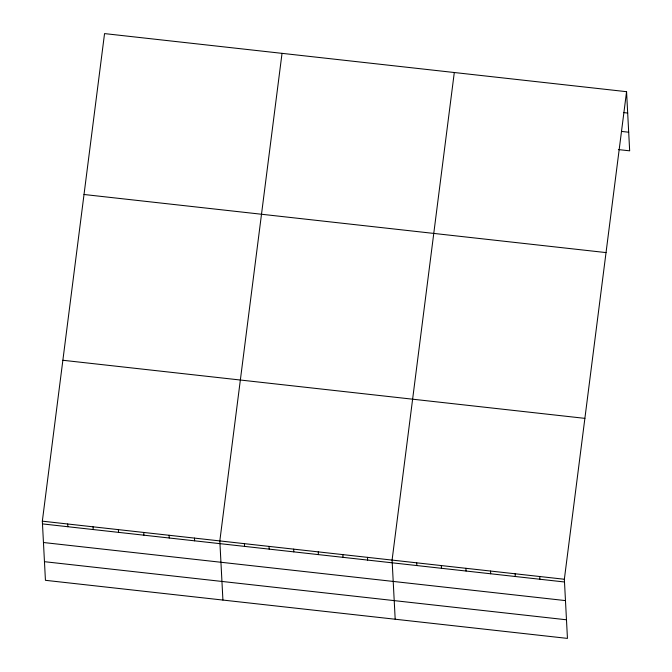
<?xml version="1.0" encoding="UTF-8"?>
<svg xmlns="http://www.w3.org/2000/svg" width="672" height="672" viewBox="0 0 672 672"><rect width="100%" height="100%" fill="white"/><g stroke="black" fill="none" stroke-linecap="round" stroke-linejoin="round"><path stroke-width="1.01" d="M626.564 91.686L564.354 579.256L567.454 638.4L45.436 580.314L42.336 521.17L104.546 33.6L626.564 91.686L629.664 150.83L618.383 149.579M282.03 53.348L219.82 540.918L222.919 600.062M454.297 72.517L392.087 560.087L395.186 619.231M623.582 112.577L627.682 113.039M621.508 131.418L628.69 132.216M84.017 194.494L606.035 252.588M62.866 360.268L584.884 418.362M42.336 521.17L564.354 579.256M42.479 523.9L564.497 581.986M43.453 542.514L565.471 600.6M44.461 561.691L566.479 619.786M539.742 576.517L539.885 579.247M515.138 573.779L515.281 576.509M490.526 571.04L490.669 573.77M465.914 568.302L466.057 571.032M441.311 565.564L441.454 568.294M416.699 562.825L416.842 565.555M367.483 557.348L367.626 560.078M342.871 554.61L343.014 557.34M318.259 551.872L318.402 554.602M293.647 549.133L293.79 551.863M269.044 546.395L269.186 549.125M244.432 543.656L244.574 546.386M194.468 538.096L194.611 540.826M169.109 535.273L169.252 538.003M143.758 532.451L143.9 535.181M118.398 529.628L118.541 532.367M93.047 526.814L93.19 529.544M67.687 523.992L67.83 526.722"/></g></svg>
